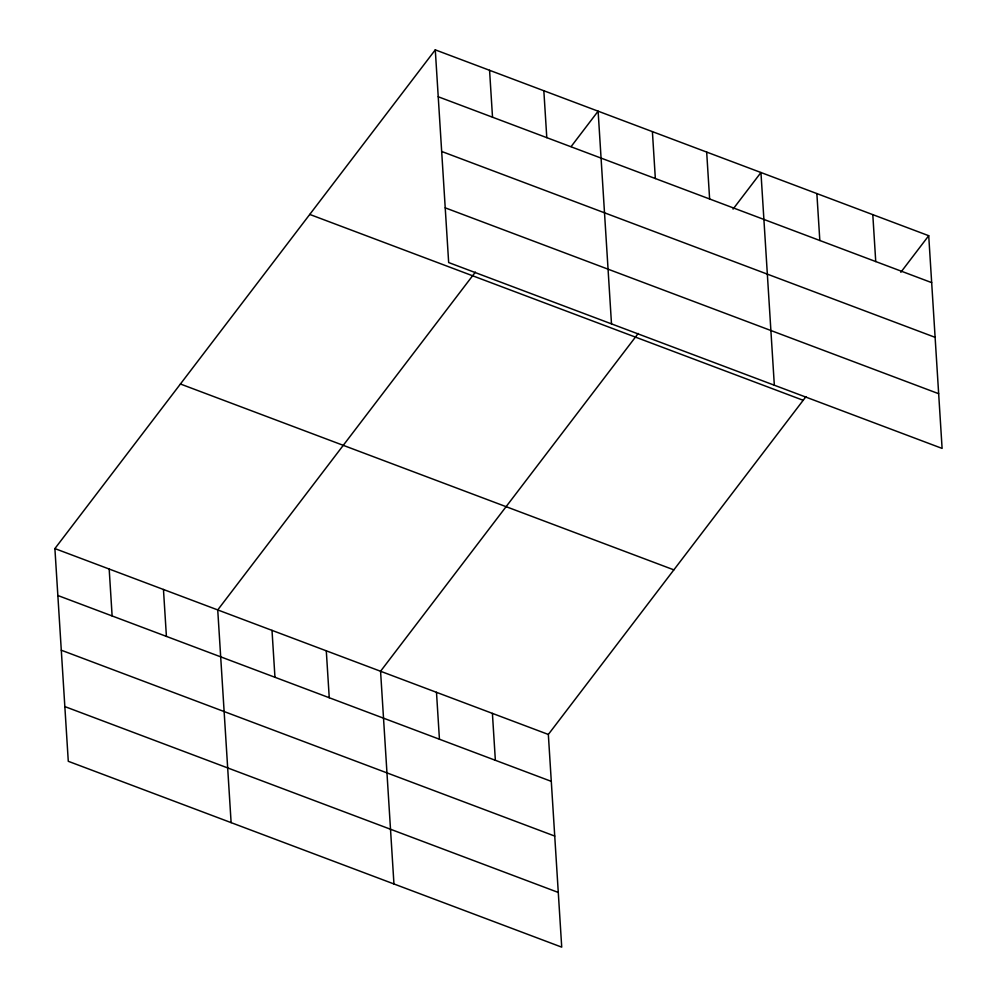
<?xml version="1.0" encoding="UTF-8"?>
<svg xmlns="http://www.w3.org/2000/svg" width="997" height="997" viewBox="0 0 997 997"><rect width="100%" height="100%" fill="white"/><g stroke="black" fill="none" stroke-linecap="round" stroke-linejoin="round"><path stroke-width="1.5" d="M805.975 396.632L548.338 734.453L561.722 947.15L68.282 761.297L54.897 548.587L435.278 49.85L928.718 235.703L942.103 448.413L448.662 262.547L435.278 49.85M475.382 272.106L217.732 609.927L231.117 822.625M571.156 146.534L598.113 111.178L611.497 323.888M638.217 333.447L380.567 671.255L393.952 883.953M733.057 209.096L760.948 172.518L774.333 385.216M900.827 272.281L928.718 235.703M438.231 96.759L931.672 282.625M441.683 151.469L935.111 337.335M445.223 207.837L938.651 393.703M309.755 214.43L803.196 400.296M180.432 384.007L673.86 569.86M54.897 548.587L548.338 734.453M57.851 595.508L551.291 781.361M61.291 650.218L554.731 836.072M64.842 706.586L558.27 892.44M872.799 214.642L875.74 261.563M816.867 193.58L819.821 240.489M706.674 152.067L709.627 198.989M652.399 131.629L655.341 178.538M543.839 90.739L546.792 137.648M489.564 70.288L492.518 117.21M492.406 713.391L495.359 760.3M436.487 692.317L439.44 739.238M326.293 650.817L329.247 697.726M272.007 630.366L274.96 677.287M163.458 589.476L166.412 636.398M109.184 569.038L112.125 615.947"/></g></svg>
